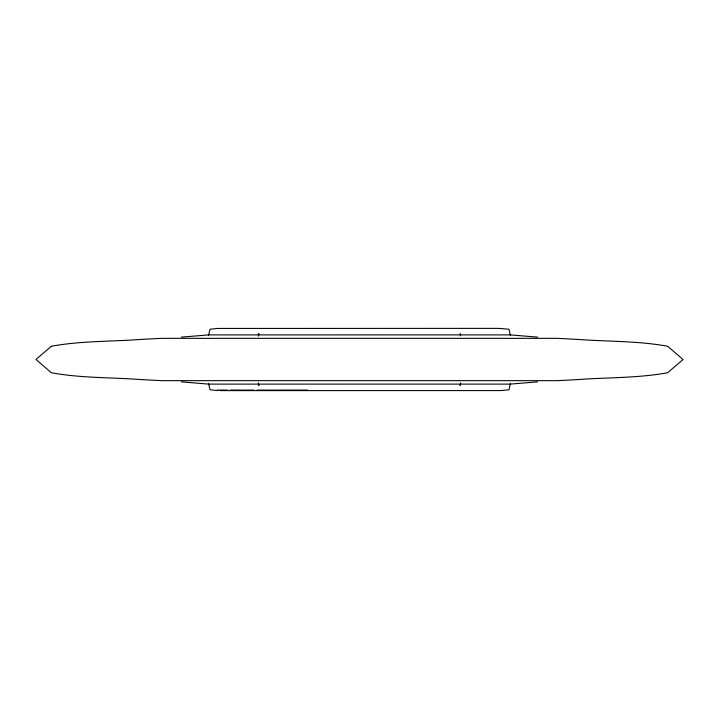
<?xml version="1.0" encoding="UTF-8"?>
<svg xmlns="http://www.w3.org/2000/svg" width="719" height="719" viewBox="0 0 719 719"><rect width="100%" height="100%" fill="white"/><g stroke="black" fill="none" stroke-linecap="round" stroke-linejoin="round"><path stroke-width="1.08" d="M258.813 333.742L258.391 335.89L258.813 333.742L258.552 334.892M460.187 385.258L460.609 383.11L460.187 385.258L460.448 384.108M208.447 335.701L210.047 329.212L217.731 328.43L498.86 328.376L508.953 329.212L510.553 335.701M510.553 383.299L508.953 389.788L501.269 390.57L220.14 390.624M181.386 337.121L208.744 334.892L510.256 334.892L537.614 337.121M537.614 381.879L510.256 384.108L208.744 384.108L181.386 381.879M217.255 390.084L222.459 390.084M222.854 390.084L227.546 390.084M230.215 390.084L237.477 390.084M237.755 390.084L246.24 390.084M246.887 390.084L253.843 390.084M256.953 390.084L307.516 390.084M217.731 390.57L210.047 389.788L208.447 383.299M460.448 334.892L460.187 333.742L460.609 335.89M258.552 384.108L258.813 385.258L258.373 383.11L258.813 385.258M51.355 346.261L35.95 359.5L51.355 372.739C81.058 378.212 111.562 377.349 141.607 379.614L161.64 380.666L557.36 380.666L577.393 379.614C607.438 377.349 637.933 378.212 667.645 372.739L683.05 359.5L667.645 346.261C637.942 340.788 607.438 341.651 577.393 339.386L557.36 338.334L161.64 338.334L141.607 339.386C111.562 341.651 81.058 340.788 51.355 346.261"/></g></svg>
